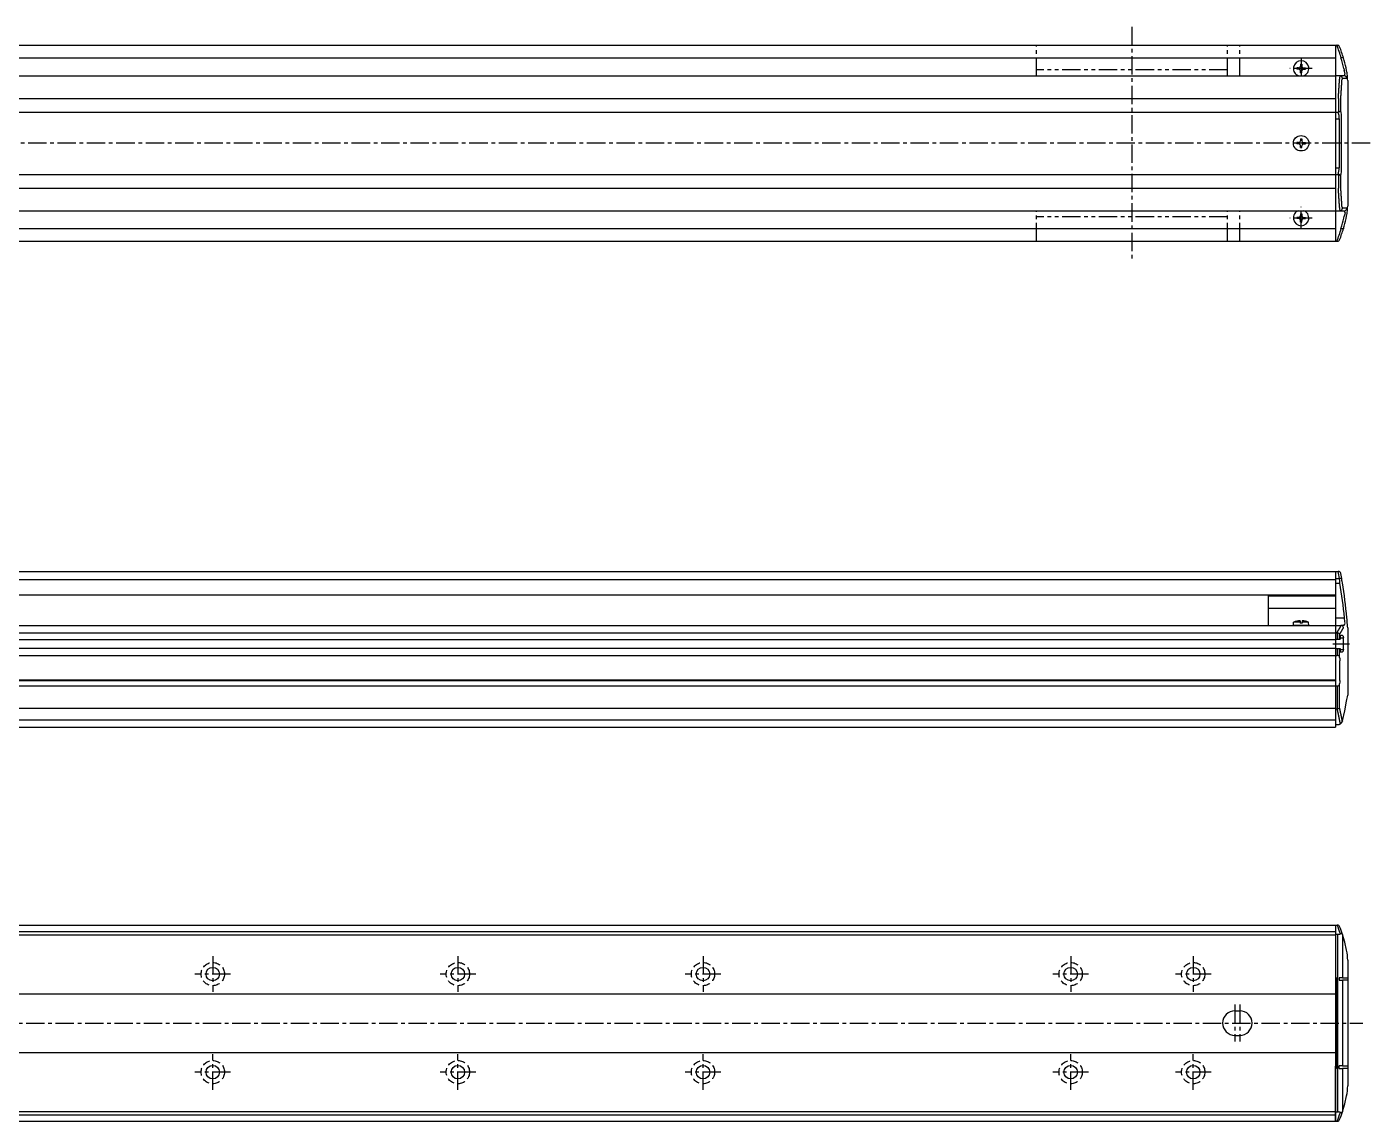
# Model space of a CAD drawing. Extents: x -463 to 633, y 41 to 537.
# Drawn here: x 85 to 633, y 90 to 537 of the extents above; entities that cross this region are included whole.
import ezdxf

# ---------------------------------------------------------------- set-up
doc = ezdxf.new("R2010")
doc.units = 0
for name, pattern in [('CENTER', [12, 7.5, -1.5, 1.5, -1.5]), ('DASHED', [4.5, 3, -1.5]), ('PHANTOM', [15, 7.5, -1.5, 1.5, -1.5, 1.5, -1.5])]:
    doc.linetypes.add(name, pattern=pattern)
doc.layers.get('0').update_dxf_attribs({"linetype": 'CONTINUOUS'})
doc.layers.add('CENTER', color=1, linetype='CENTER')

# ---------------------------------------------------------------- blocks, each defined once
blk = doc.blocks.new('DTL0004')
at = {"color": 0, "linetype": 'CONTINUOUS'}
for p, q in [((-3.15, 0), (-3.04, 1.3)), ((3.15, 0), (-3.15, 0)), ((-0.4, 1.3), (-3.04, 1.3)), ((-0.4, 1.89), (-0.4, 0.9)), ((0.4, 0.9), (-0.4, 0.9)), ((0.4, 1.89), (0.4, 0.9)), ((3.04, 1.3), (0.4, 1.3)), ((3.15, 0), (3.04, 1.3))]:
    blk.add_line(p, q, dxfattribs=at)
for start, end in [(92.8723, 112.3565), (67.6435, 87.1277)]:
    blk.add_arc((0, -6.08), 7.98, start, end, dxfattribs=at)
at = {"color": 0}
blk.add_point((0, 0), dxfattribs=at)
blk.add_point((0, 0), dxfattribs=at)

msp = doc.modelspace()

# ---------------------------------------------------------------- linework, layer by layer
at = {"color": 7, "linetype": 'CONTINUOUS'}
for p, q in [((-263.52, 529.44), (618.48, 529.44)), ((618.48, 529.44), (618.48, 449.44)), ((618.48, 529.44), (619.07, 529.44)), ((619.26, 529.44), (619.07, 529.44)), ((-25.52, 524.24), (618.48, 524.24)), ((604.23, 521.69), (604.23, 520.93)), ((604.23, 521.69), (604.73, 521.69)), ((604.73, 521.69), (604.73, 520.93)), ((620.87, 524.26), (620.73, 524.24)), ((-263.52, 516.94), (618.48, 516.94)), ((-25.52, 516.94), (618.48, 516.94)), ((602.73, 520.19), (602.73, 519.69)), ((603.48, 520.19), (602.73, 520.19)), ((603.48, 519.69), (602.73, 519.69)), ((604.23, 518.19), (604.23, 518.94)), ((604.23, 518.19), (604.73, 518.19)), ((604.73, 518.19), (604.73, 518.94)), ((605.48, 520.19), (606.23, 520.19)), ((605.48, 519.69), (606.23, 519.69)), ((606.23, 520.19), (606.23, 519.69)), ((622.15, 516.94), (618.48, 516.94)), ((621.32, 515.94), (623.15, 515.94)), ((621.87, 519.94), (622.08, 519.2)), ((623.06, 519.16), (622.85, 520.16)), ((623.39, 517.05), (623.38, 517.06)), ((623.48, 515.09), (623.48, 463.79)), ((-263.52, 507.71), (618.48, 507.71)), ((619.66, 507.69), (619.67, 507.69)), ((619.67, 507.69), (619.67, 502.19)), ((620.66, 502.78), (620.66, 507.51)), ((-263.52, 502.17), (618.48, 502.17)), ((618.48, 502.19), (619.56, 502.19)), ((618.48, 499.44), (620, 499.44)), ((619.67, 502.19), (619.56, 502.19)), ((620, 499.44), (620, 479.44)), ((620.98, 479.44), (620.98, 499.44)), ((602.73, 489.69), (602.73, 489.19)), ((603.48, 489.69), (602.73, 489.69)), ((603.48, 489.19), (602.73, 489.19)), ((604.23, 491.19), (604.23, 490.43)), ((604.23, 491.19), (604.73, 491.19)), ((604.23, 487.69), (604.23, 488.44)), ((604.73, 491.19), (604.73, 490.43)), ((604.73, 487.69), (604.73, 488.44)), ((605.48, 489.69), (606.23, 489.69)), ((605.48, 489.19), (606.23, 489.19)), ((606.23, 489.69), (606.23, 489.19)), ((604.23, 487.69), (604.73, 487.69)), ((618.48, 479.44), (620, 479.44)), ((-263.52, 476.7), (618.48, 476.7)), ((618.48, 476.69), (619.56, 476.69)), ((619.56, 476.69), (619.67, 476.68)), ((619.67, 476.68), (619.67, 471.19)), ((620.66, 471.36), (620.66, 476.1)), ((-263.52, 471.17), (618.48, 471.17)), ((619.67, 471.19), (619.66, 471.19)), ((-261.52, 461.94), (620.48, 461.94)), ((-25.52, 461.94), (618.48, 461.94)), ((604.23, 460.69), (604.23, 459.93)), ((604.23, 460.69), (604.73, 460.69)), ((604.73, 460.69), (604.73, 459.93)), ((618.48, 461.94), (622.15, 461.94)), ((623.15, 462.94), (621.32, 462.94)), ((623.38, 461.81), (623.39, 461.82)), ((602.73, 459.19), (602.73, 458.69)), ((603.48, 459.19), (602.73, 459.19)), ((603.48, 458.69), (602.73, 458.69)), ((604.23, 457.19), (604.23, 457.94)), ((604.23, 457.19), (604.73, 457.19)), ((604.73, 457.19), (604.73, 457.94)), ((605.48, 459.19), (606.23, 459.19)), ((605.48, 458.69), (606.23, 458.69)), ((606.23, 459.19), (606.23, 458.69)), ((621.87, 458.94), (622.08, 459.67)), ((622.85, 458.72), (623.06, 459.71)), ((-263.52, 449.44), (618.48, 449.44)), ((-25.52, 454.64), (618.48, 454.64)), ((618.48, 449.44), (619.07, 449.44)), ((619.07, 449.44), (619.26, 449.44)), ((620.87, 454.61), (620.73, 454.63)), ((-25.52, 314.76), (618.48, 314.76)), ((618.48, 314.76), (618.48, 252.26)), ((618.48, 314.76), (618.48, 305.26)), ((618.48, 314.76), (619.66, 314.76)), ((618.48, 314.76), (618.48, 305.26)), ((619.67, 314.76), (619.66, 314.76)), ((-25.52, 311.4), (618.48, 311.4)), ((618.48, 311.87), (620.18, 311.87)), ((618.48, 309.99), (620.33, 309.99)), ((-25.52, 305.26), (618.48, 305.26)), ((590.98, 305.26), (590.98, 292.76)), ((590.98, 304.79), (618.48, 304.79)), ((590.98, 299.8), (618.48, 299.8)), ((-263.52, 292.76), (618.48, 292.76)), ((618.48, 295.76), (622.15, 295.76)), ((618.48, 292.76), (620.73, 292.76)), ((618.48, 292.76), (618.48, 251.26)), ((621.87, 292.76), (620.73, 292.76)), ((620.73, 292.76), (620.87, 292.75)), ((622.08, 292.85), (621.87, 292.76)), ((623.38, 293.08), (623.39, 293.06)), ((623.48, 291.76), (623.48, 264.26)), ((-263.52, 289.76), (618.48, 289.76)), ((-263.52, 287.01), (618.48, 287.01)), ((618.48, 289.76), (619.07, 289.76)), ((618.48, 287.16), (620.45, 287.16)), ((619.07, 289.76), (619.26, 289.74)), ((619.26, 289.74), (619.26, 287.16)), ((620.2, 287.16), (620.2, 289.18)), ((621.4, 288.61), (620.45, 288.61)), ((620.45, 288.61), (620.45, 287.16)), ((620.45, 287.61), (621.71, 287.61)), ((621.71, 282.91), (621.71, 287.61)), ((-263.52, 283.51), (618.48, 283.51)), ((-263.52, 280.49), (618.48, 280.49)), ((618.48, 283.36), (620.45, 283.36)), ((618.48, 280.49), (619.26, 280.49)), ((619.26, 283.36), (619.26, 280.49)), ((620.2, 279.69), (620.2, 283.36)), ((620.45, 283.36), (620.45, 281.91)), ((620.45, 282.91), (621.71, 282.91)), ((620.45, 281.91), (621.4, 281.91)), ((620.34, 270.26), (620.34, 278.26)), ((-263.52, 270.56), (618.48, 270.56)), ((-263.52, 270.26), (618.48, 270.26)), ((620.2, 259.03), (620.2, 268.83)), ((-263.52, 268.02), (618.48, 268.02)), ((618.48, 268.02), (619.26, 268.02)), ((619.26, 268.02), (619.26, 258.76)), ((-263.52, 259.03), (618.48, 259.03)), ((618.48, 258.76), (619.21, 258.76)), ((619.26, 258.76), (619.21, 258.76)), ((-263.52, 254.26), (618.48, 254.26)), ((618.48, 252.26), (619.43, 252.26)), ((621.37, 253.79), (621.33, 253.65)), ((-263.52, 251.26), (618.48, 251.26)), ((-263.52, 170.47), (618.48, 170.47)), ((618.48, 170.47), (618.48, 90.47)), ((618.48, 170.47), (618.48, 148.02)), ((618.48, 170.47), (619.21, 170.47)), ((619.21, 170.47), (619.26, 170.47)), ((-263.52, 167.87), (618.48, 167.87)), ((-263.52, 166.47), (618.48, 166.47)), ((618.48, 166.72), (619.43, 166.72)), ((619.43, 94.23), (619.43, 166.72)), ((621.33, 166.68), (621.37, 166.56)), ((621.37, 166.56), (621.37, 148.97)), ((623.48, 156.12), (623.48, 104.82)), ((618.93, 148.97), (618.48, 148.97)), ((618.48, 148.02), (618.93, 148.02)), ((618.93, 148.97), (618.93, 111.97)), ((621.37, 148.97), (619.98, 148.97)), ((619.98, 148.97), (619.98, 147.97)), ((619.98, 147.97), (621.37, 147.97)), ((621.37, 148.97), (623.31, 148.97)), ((621.37, 147.97), (621.37, 112.97)), ((623.31, 147.97), (621.37, 147.97)), ((623.31, 148.97), (623.48, 148.92)), ((623.48, 147.91), (623.31, 147.97)), ((-263.52, 142.47), (618.48, 142.47)), ((577.48, 135.47), (579.48, 135.47)), ((577.48, 125.47), (579.48, 125.47)), ((-263.52, 118.47), (618.48, 118.47)), ((618.93, 112.93), (618.48, 112.92)), ((618.48, 90.47), (618.48, 112.92)), ((618.93, 111.97), (618.48, 111.97)), ((621.37, 112.97), (619.98, 112.97)), ((619.98, 111.97), (619.98, 112.97)), ((619.98, 111.97), (621.37, 111.97)), ((621.37, 112.97), (623.31, 112.97)), ((621.37, 111.97), (621.37, 94.39)), ((623.31, 111.97), (621.37, 111.97)), ((623.31, 112.97), (623.48, 113.04)), ((623.48, 112.03), (623.31, 111.97)), ((-263.52, 94.47), (618.48, 94.47)), ((618.48, 94.23), (619.43, 94.23)), ((621.37, 94.39), (621.33, 94.27)), ((-263.52, 93.07), (618.48, 93.07)), ((-263.52, 90.47), (618.48, 90.47)), ((618.48, 90.47), (619.21, 90.47)), ((619.26, 90.47), (619.21, 90.47))]:
    msp.add_line(p, q, dxfattribs=at)
at = {"color": 3, "linetype": 'PHANTOM'}
for p, q in [((496.48, 516.94), (496.48, 529.44)), ((574.48, 516.94), (574.48, 529.44)), ((579.48, 516.94), (579.48, 529.44)), ((574.48, 519.44), (496.48, 519.44)), ((496.48, 449.44), (496.48, 461.94)), ((574.48, 449.44), (574.48, 461.94)), ((579.48, 449.44), (579.48, 461.94)), ((574.48, 459.44), (496.48, 459.44))]:
    msp.add_line(p, q, dxfattribs=at)
at = {"color": 7, "linetype": 'CONTINUOUS'}
for points in [[(621.77, 524.26), (621.77, 524.26), (621.75, 524.28), (621.65, 524.34), (621.45, 524.35), (621.18, 524.32), (620.87, 524.26)], [(622.39, 517.74), (622.29, 518.3), (622.08, 519.2)], [(622.39, 461.13), (622.29, 460.57), (622.08, 459.67)], [(621.77, 454.61), (621.77, 454.61), (621.75, 454.59), (621.65, 454.53), (621.45, 454.52), (621.18, 454.55), (620.87, 454.61)], [(620.33, 309.99), (620.3, 310.42), (620.25, 311.04), (620.2, 311.54), (620.18, 311.87)], [(622.08, 292.85), (622.29, 293.25), (622.39, 293.71)], [(621.4, 288.61), (621.41, 288.61), (621.51, 288.54), (621.6, 288.37), (621.67, 288.13), (621.71, 287.83), (621.71, 287.61)], [(620.2, 279.69), (620.28, 279.2), (620.34, 278.26)], [(621.71, 282.91), (621.71, 282.81), (621.68, 282.49), (621.62, 282.2), (621.53, 282), (621.42, 281.91), (621.4, 281.91)], [(620.34, 270.26), (620.32, 269.71), (620.2, 268.83)], [(621.37, 253.79), (622.29, 257.88), (623.06, 261.84)], [(621.33, 166.68), (621.28, 166.78), (621.14, 166.91), (620.88, 166.97), (620.49, 166.9)], [(623.06, 160.2), (622.29, 163.47), (621.37, 166.56)], [(621.37, 94.39), (622.29, 97.48), (623.06, 100.75)], [(620.49, 94.05), (620.7, 93.99), (621, 93.99), (621.23, 94.1), (621.33, 94.27)]]:
    msp.add_lwpolyline(points, dxfattribs=at)
for points in [[(619.66, 507.68, 0), (619.67, 507.75, 0), (619.67, 507.81, 0), (619.68, 507.87, 0), (619.68, 507.93, 0), (619.68, 507.99, 0), (619.69, 508.06, 0), (619.69, 508.12, 0), (619.7, 508.18, 0), (619.7, 508.24, 0), (619.7, 508.3, 0), (619.71, 508.37, 0), (619.71, 508.43, 0), (619.72, 508.49, 0), (619.72, 508.55, 0), (619.73, 508.61, 0), (619.73, 508.68, 0), (619.73, 508.74, 0), (619.74, 508.8, 0), (619.74, 508.86, 0), (619.75, 508.92, 0), (619.75, 508.99, 0), (619.75, 509.05, 0), (619.76, 509.11, 0), (619.76, 509.17, 0), (619.77, 509.23, 0), (619.77, 509.29, 0), (619.77, 509.36, 0), (619.78, 509.42, 0), (619.78, 509.48, 0), (619.79, 509.54, 0), (619.79, 509.6, 0), (619.8, 509.67, 0), (619.8, 509.73, 0), (619.8, 509.79, 0), (619.81, 509.85, 0), (619.81, 509.91, 0), (619.82, 509.98, 0), (619.82, 510.04, 0), (619.82, 510.1, 0), (619.83, 510.16, 0), (619.83, 510.22, 0), (619.84, 510.29, 0), (619.84, 510.35, 0), (619.84, 510.41, 0), (619.85, 510.47, 0), (619.85, 510.53, 0), (619.86, 510.6, 0), (619.86, 510.66, 0), (619.86, 510.72, 0), (619.87, 510.78, 0), (619.87, 510.84, 0), (619.88, 510.91, 0), (619.88, 510.97, 0), (619.88, 511.03, 0), (619.89, 511.09, 0), (619.89, 511.15, 0), (619.9, 511.22, 0), (619.9, 511.28, 0), (619.9, 511.34, 0), (619.91, 511.4, 0), (619.91, 511.46, 0), (619.92, 511.53, 0), (619.92, 511.59, 0), (619.92, 511.65, 0), (619.93, 511.71, 0), (619.93, 511.77, 0), (619.94, 511.84, 0), (619.94, 511.9, 0), (619.94, 511.96, 0), (619.95, 512.02, 0), (619.95, 512.08, 0), (619.96, 512.15, 0), (619.96, 512.21, 0), (619.96, 512.27, 0), (619.97, 512.33, 0), (619.97, 512.39, 0), (619.98, 512.46, 0), (619.98, 512.52, 0), (619.98, 512.58, 0), (619.99, 512.64, 0), (619.99, 512.7, 0), (620, 512.77, 0), (620, 512.83, 0), (620, 512.89, 0), (620.01, 512.95, 0), (620.01, 513.01, 0), (620.02, 513.08, 0), (620.02, 513.14, 0), (620.02, 513.2, 0), (620.03, 513.26, 0), (620.03, 513.32, 0), (620.04, 513.39, 0), (620.04, 513.45, 0), (620.04, 513.51, 0), (620.05, 513.57, 0), (620.05, 513.63, 0), (620.06, 513.7, 0), (620.06, 513.76, 0), (620.06, 513.82, 0), (620.07, 513.88, 0), (620.07, 513.94, 0), (620.07, 514.01, 0), (620.08, 514.07, 0), (620.08, 514.13, 0), (620.09, 514.19, 0), (620.09, 514.25, 0), (620.09, 514.32, 0), (620.1, 514.38, 0), (620.1, 514.44, 0), (620.11, 514.5, 0), (620.11, 514.56, 0), (620.11, 514.63, 0), (620.12, 514.69, 0), (620.12, 514.75, 0), (620.13, 514.81, 0), (620.13, 514.87, 0), (620.13, 514.94, 0), (620.14, 515, 0), (620.14, 515.06, 0), (620.14, 515.12, 0), (620.15, 515.18, 0), (620.15, 515.25, 0), (620.16, 515.31, 0), (620.16, 515.37, 0), (620.16, 515.43, 0), (620.17, 515.49, 0), (620.17, 515.56, 0), (620.18, 515.62, 0)], [(620.66, 507.51, 0), (620.66, 507.57, 0), (620.67, 507.63, 0), (620.67, 507.69, 0), (620.67, 507.75, 0), (620.68, 507.81, 0), (620.68, 507.87, 0), (620.69, 507.93, 0), (620.69, 507.99, 0), (620.69, 508.05, 0), (620.7, 508.11, 0), (620.7, 508.18, 0), (620.71, 508.24, 0), (620.71, 508.3, 0), (620.72, 508.36, 0), (620.72, 508.42, 0), (620.72, 508.48, 0), (620.73, 508.54, 0), (620.73, 508.6, 0), (620.74, 508.66, 0), (620.74, 508.72, 0), (620.74, 508.78, 0), (620.75, 508.84, 0), (620.75, 508.9, 0), (620.76, 508.96, 0), (620.76, 509.02, 0), (620.76, 509.08, 0), (620.77, 509.15, 0), (620.77, 509.21, 0), (620.78, 509.27, 0), (620.78, 509.33, 0), (620.78, 509.39, 0), (620.79, 509.45, 0), (620.79, 509.51, 0), (620.8, 509.57, 0), (620.8, 509.63, 0), (620.8, 509.69, 0), (620.81, 509.75, 0), (620.81, 509.81, 0), (620.82, 509.87, 0), (620.82, 509.93, 0), (620.82, 509.99, 0), (620.83, 510.06, 0), (620.83, 510.12, 0), (620.84, 510.18, 0), (620.84, 510.24, 0), (620.84, 510.3, 0), (620.85, 510.36, 0), (620.85, 510.42, 0), (620.86, 510.48, 0), (620.86, 510.54, 0), (620.86, 510.6, 0), (620.87, 510.66, 0), (620.87, 510.72, 0), (620.88, 510.78, 0), (620.88, 510.84, 0), (620.88, 510.9, 0), (620.89, 510.97, 0), (620.89, 511.03, 0), (620.9, 511.09, 0), (620.9, 511.15, 0), (620.9, 511.21, 0), (620.91, 511.27, 0), (620.91, 511.33, 0), (620.91, 511.39, 0), (620.92, 511.45, 0), (620.92, 511.51, 0), (620.93, 511.57, 0), (620.93, 511.63, 0), (620.93, 511.69, 0), (620.94, 511.75, 0), (620.94, 511.82, 0), (620.95, 511.88, 0), (620.95, 511.94, 0), (620.95, 512, 0), (620.96, 512.06, 0), (620.96, 512.12, 0), (620.97, 512.18, 0), (620.97, 512.24, 0), (620.97, 512.3, 0), (620.98, 512.36, 0), (620.98, 512.42, 0), (620.99, 512.48, 0), (620.99, 512.54, 0), (620.99, 512.6, 0), (621, 512.67, 0), (621, 512.73, 0), (621, 512.79, 0), (621.01, 512.85, 0), (621.01, 512.91, 0), (621.02, 512.97, 0), (621.02, 513.03, 0), (621.02, 513.09, 0), (621.03, 513.15, 0), (621.03, 513.21, 0), (621.04, 513.27, 0), (621.04, 513.33, 0), (621.04, 513.39, 0), (621.05, 513.45, 0), (621.05, 513.52, 0), (621.05, 513.58, 0), (621.06, 513.64, 0), (621.06, 513.7, 0), (621.07, 513.76, 0), (621.07, 513.82, 0), (621.07, 513.88, 0), (621.08, 513.94, 0), (621.08, 514, 0), (621.09, 514.06, 0), (621.09, 514.12, 0), (621.09, 514.18, 0), (621.1, 514.24, 0), (621.1, 514.3, 0), (621.1, 514.37, 0), (621.11, 514.43, 0), (621.11, 514.49, 0), (621.12, 514.55, 0), (621.12, 514.61, 0), (621.12, 514.67, 0), (621.13, 514.73, 0), (621.13, 514.79, 0), (621.13, 514.85, 0), (621.14, 514.91, 0), (621.14, 514.97, 0), (621.15, 515.03, 0), (621.15, 515.09, 0), (621.15, 515.16, 0), (621.16, 515.22, 0), (621.16, 515.28, 0)], [(621.16, 463.59, 0), (621.16, 463.65, 0), (621.15, 463.71, 0), (621.15, 463.78, 0), (621.15, 463.84, 0), (621.14, 463.9, 0), (621.14, 463.96, 0), (621.13, 464.02, 0), (621.13, 464.08, 0), (621.13, 464.14, 0), (621.12, 464.2, 0), (621.12, 464.26, 0), (621.12, 464.32, 0), (621.11, 464.38, 0), (621.11, 464.44, 0), (621.1, 464.5, 0), (621.1, 464.57, 0), (621.1, 464.63, 0), (621.09, 464.69, 0), (621.09, 464.75, 0), (621.09, 464.81, 0), (621.08, 464.87, 0), (621.08, 464.93, 0), (621.07, 464.99, 0), (621.07, 465.05, 0), (621.07, 465.11, 0), (621.06, 465.17, 0), (621.06, 465.23, 0), (621.05, 465.29, 0), (621.05, 465.35, 0), (621.05, 465.42, 0), (621.04, 465.48, 0), (621.04, 465.54, 0), (621.04, 465.6, 0), (621.03, 465.66, 0), (621.03, 465.72, 0), (621.02, 465.78, 0), (621.02, 465.84, 0), (621.02, 465.9, 0), (621.01, 465.96, 0), (621.01, 466.02, 0), (621, 466.08, 0), (621, 466.14, 0), (621, 466.2, 0), (620.99, 466.27, 0), (620.99, 466.33, 0), (620.99, 466.39, 0), (620.98, 466.45, 0), (620.98, 466.51, 0), (620.97, 466.57, 0), (620.97, 466.63, 0), (620.97, 466.69, 0), (620.96, 466.75, 0), (620.96, 466.81, 0), (620.95, 466.87, 0), (620.95, 466.93, 0), (620.95, 466.99, 0), (620.94, 467.05, 0), (620.94, 467.12, 0), (620.93, 467.18, 0), (620.93, 467.24, 0), (620.93, 467.3, 0), (620.92, 467.36, 0), (620.92, 467.42, 0), (620.91, 467.48, 0), (620.91, 467.54, 0), (620.91, 467.6, 0), (620.9, 467.66, 0), (620.9, 467.72, 0), (620.9, 467.78, 0), (620.89, 467.84, 0), (620.89, 467.9, 0), (620.88, 467.97, 0), (620.88, 468.03, 0), (620.88, 468.09, 0), (620.87, 468.15, 0), (620.87, 468.21, 0), (620.86, 468.27, 0), (620.86, 468.33, 0), (620.86, 468.39, 0), (620.85, 468.45, 0), (620.85, 468.51, 0), (620.84, 468.57, 0), (620.84, 468.63, 0), (620.84, 468.69, 0), (620.83, 468.75, 0), (620.83, 468.81, 0), (620.82, 468.88, 0), (620.82, 468.94, 0), (620.82, 469, 0), (620.81, 469.06, 0), (620.81, 469.12, 0), (620.8, 469.18, 0), (620.8, 469.24, 0), (620.8, 469.3, 0), (620.79, 469.36, 0), (620.79, 469.42, 0), (620.78, 469.48, 0), (620.78, 469.54, 0), (620.78, 469.6, 0), (620.77, 469.66, 0), (620.77, 469.72, 0), (620.76, 469.78, 0), (620.76, 469.85, 0), (620.76, 469.91, 0), (620.75, 469.97, 0), (620.75, 470.03, 0), (620.74, 470.09, 0), (620.74, 470.15, 0), (620.74, 470.21, 0), (620.73, 470.27, 0), (620.73, 470.33, 0), (620.72, 470.39, 0), (620.72, 470.45, 0), (620.72, 470.51, 0), (620.71, 470.57, 0), (620.71, 470.63, 0), (620.7, 470.69, 0), (620.7, 470.76, 0), (620.69, 470.82, 0), (620.69, 470.88, 0), (620.69, 470.94, 0), (620.68, 471, 0), (620.68, 471.06, 0), (620.67, 471.12, 0), (620.67, 471.18, 0), (620.67, 471.24, 0), (620.66, 471.3, 0), (620.66, 471.36, 0)], [(620.18, 463.25, 0), (620.17, 463.31, 0), (620.17, 463.38, 0), (620.16, 463.44, 0), (620.16, 463.5, 0), (620.16, 463.56, 0), (620.15, 463.62, 0), (620.15, 463.69, 0), (620.14, 463.75, 0), (620.14, 463.81, 0), (620.14, 463.87, 0), (620.13, 463.93, 0), (620.13, 464, 0), (620.13, 464.06, 0), (620.12, 464.12, 0), (620.12, 464.18, 0), (620.11, 464.24, 0), (620.11, 464.31, 0), (620.11, 464.37, 0), (620.1, 464.43, 0), (620.1, 464.49, 0), (620.09, 464.55, 0), (620.09, 464.62, 0), (620.09, 464.68, 0), (620.08, 464.74, 0), (620.08, 464.8, 0), (620.07, 464.86, 0), (620.07, 464.93, 0), (620.07, 464.99, 0), (620.06, 465.05, 0), (620.06, 465.11, 0), (620.06, 465.17, 0), (620.05, 465.24, 0), (620.05, 465.3, 0), (620.04, 465.36, 0), (620.04, 465.42, 0), (620.04, 465.48, 0), (620.03, 465.55, 0), (620.03, 465.61, 0), (620.02, 465.67, 0), (620.02, 465.73, 0), (620.02, 465.79, 0), (620.01, 465.86, 0), (620.01, 465.92, 0), (620, 465.98, 0), (620, 466.04, 0), (620, 466.1, 0), (619.99, 466.17, 0), (619.99, 466.23, 0), (619.98, 466.29, 0), (619.98, 466.35, 0), (619.98, 466.41, 0), (619.97, 466.48, 0), (619.97, 466.54, 0), (619.96, 466.6, 0), (619.96, 466.66, 0), (619.96, 466.72, 0), (619.95, 466.79, 0), (619.95, 466.85, 0), (619.94, 466.91, 0), (619.94, 466.97, 0), (619.94, 467.03, 0), (619.93, 467.1, 0), (619.93, 467.16, 0), (619.92, 467.22, 0), (619.92, 467.28, 0), (619.92, 467.34, 0), (619.91, 467.41, 0), (619.91, 467.47, 0), (619.9, 467.53, 0), (619.9, 467.59, 0), (619.9, 467.65, 0), (619.89, 467.72, 0), (619.89, 467.78, 0), (619.88, 467.84, 0), (619.88, 467.9, 0), (619.88, 467.96, 0), (619.87, 468.03, 0), (619.87, 468.09, 0), (619.86, 468.15, 0), (619.86, 468.21, 0), (619.86, 468.27, 0), (619.85, 468.34, 0), (619.85, 468.4, 0), (619.84, 468.46, 0), (619.84, 468.52, 0), (619.84, 468.58, 0), (619.83, 468.65, 0), (619.83, 468.71, 0), (619.82, 468.77, 0), (619.82, 468.83, 0), (619.82, 468.89, 0), (619.81, 468.96, 0), (619.81, 469.02, 0), (619.8, 469.08, 0), (619.8, 469.14, 0), (619.8, 469.2, 0), (619.79, 469.27, 0), (619.79, 469.33, 0), (619.78, 469.39, 0), (619.78, 469.45, 0), (619.77, 469.51, 0), (619.77, 469.58, 0), (619.77, 469.64, 0), (619.76, 469.7, 0), (619.76, 469.76, 0), (619.75, 469.82, 0), (619.75, 469.88, 0), (619.75, 469.95, 0), (619.74, 470.01, 0), (619.74, 470.07, 0), (619.73, 470.13, 0), (619.73, 470.19, 0), (619.73, 470.26, 0), (619.72, 470.32, 0), (619.72, 470.38, 0), (619.71, 470.44, 0), (619.71, 470.5, 0), (619.7, 470.57, 0), (619.7, 470.63, 0), (619.7, 470.69, 0), (619.69, 470.75, 0), (619.69, 470.81, 0), (619.68, 470.88, 0), (619.68, 470.94, 0), (619.68, 471, 0), (619.67, 471.06, 0), (619.67, 471.12, 0), (619.66, 471.18, 0)], [(619.07, 289.76, 0), (619.08, 289.78, 0), (619.1, 289.8, 0), (619.11, 289.83, 0), (619.13, 289.85, 0), (619.15, 289.87, 0), (619.16, 289.9, 0), (619.18, 289.92, 0), (619.19, 289.94, 0), (619.21, 289.96, 0), (619.22, 289.99, 0), (619.24, 290.01, 0), (619.26, 290.03, 0), (619.27, 290.06, 0), (619.29, 290.08, 0), (619.3, 290.1, 0), (619.32, 290.13, 0), (619.33, 290.15, 0), (619.35, 290.17, 0), (619.36, 290.19, 0), (619.38, 290.22, 0), (619.4, 290.24, 0), (619.41, 290.26, 0), (619.43, 290.29, 0), (619.44, 290.31, 0), (619.46, 290.33, 0), (619.47, 290.36, 0), (619.49, 290.38, 0), (619.5, 290.4, 0), (619.52, 290.43, 0), (619.53, 290.45, 0), (619.55, 290.47, 0), (619.56, 290.5, 0), (619.58, 290.52, 0), (619.59, 290.54, 0), (619.61, 290.57, 0), (619.62, 290.59, 0), (619.64, 290.61, 0), (619.65, 290.63, 0), (619.67, 290.66, 0), (619.68, 290.68, 0), (619.7, 290.7, 0), (619.71, 290.73, 0), (619.73, 290.75, 0), (619.74, 290.77, 0), (619.76, 290.8, 0), (619.77, 290.82, 0), (619.79, 290.84, 0), (619.8, 290.87, 0), (619.81, 290.89, 0), (619.83, 290.91, 0), (619.84, 290.94, 0), (619.86, 290.96, 0), (619.87, 290.98, 0), (619.89, 291.01, 0), (619.9, 291.03, 0), (619.92, 291.05, 0), (619.93, 291.08, 0), (619.94, 291.1, 0), (619.96, 291.12, 0), (619.97, 291.15, 0), (619.99, 291.17, 0), (620, 291.19, 0), (620.02, 291.22, 0), (620.03, 291.24, 0), (620.04, 291.26, 0), (620.06, 291.29, 0), (620.07, 291.31, 0), (620.09, 291.33, 0), (620.1, 291.36, 0), (620.11, 291.38, 0), (620.13, 291.4, 0), (620.14, 291.43, 0), (620.16, 291.45, 0), (620.17, 291.47, 0), (620.18, 291.5, 0), (620.2, 291.52, 0), (620.21, 291.54, 0), (620.22, 291.57, 0), (620.24, 291.59, 0), (620.25, 291.61, 0), (620.27, 291.64, 0), (620.28, 291.66, 0), (620.29, 291.69, 0), (620.31, 291.71, 0), (620.32, 291.73, 0), (620.33, 291.76, 0), (620.35, 291.78, 0), (620.36, 291.8, 0), (620.37, 291.83, 0), (620.39, 291.85, 0), (620.4, 291.87, 0), (620.41, 291.9, 0), (620.43, 291.92, 0), (620.44, 291.94, 0), (620.45, 291.97, 0), (620.47, 291.99, 0), (620.48, 292.01, 0), (620.49, 292.04, 0), (620.51, 292.06, 0), (620.52, 292.08, 0), (620.53, 292.11, 0), (620.54, 292.13, 0), (620.56, 292.16, 0), (620.57, 292.18, 0), (620.58, 292.2, 0), (620.6, 292.23, 0), (620.61, 292.25, 0), (620.62, 292.27, 0), (620.64, 292.3, 0), (620.65, 292.32, 0), (620.66, 292.34, 0), (620.67, 292.37, 0), (620.69, 292.39, 0), (620.7, 292.42, 0), (620.71, 292.44, 0), (620.72, 292.46, 0), (620.74, 292.49, 0), (620.75, 292.51, 0), (620.76, 292.53, 0), (620.77, 292.56, 0), (620.79, 292.58, 0), (620.8, 292.6, 0), (620.81, 292.63, 0), (620.82, 292.65, 0), (620.84, 292.68, 0), (620.85, 292.7, 0), (620.86, 292.72, 0), (620.87, 292.75, 0)], [(620.2, 289.18, 0), (620.21, 289.2, 0), (620.22, 289.22, 0), (620.24, 289.24, 0), (620.25, 289.26, 0), (620.26, 289.28, 0), (620.28, 289.3, 0), (620.29, 289.32, 0), (620.3, 289.34, 0), (620.32, 289.36, 0), (620.33, 289.38, 0), (620.35, 289.4, 0), (620.36, 289.42, 0), (620.37, 289.44, 0), (620.39, 289.46, 0), (620.4, 289.48, 0), (620.41, 289.5, 0), (620.43, 289.52, 0), (620.44, 289.54, 0), (620.45, 289.56, 0), (620.47, 289.58, 0), (620.48, 289.6, 0), (620.49, 289.62, 0), (620.5, 289.64, 0), (620.52, 289.66, 0), (620.53, 289.68, 0), (620.54, 289.7, 0), (620.56, 289.72, 0), (620.57, 289.74, 0), (620.58, 289.76, 0), (620.6, 289.78, 0), (620.61, 289.8, 0), (620.62, 289.82, 0), (620.64, 289.84, 0), (620.65, 289.86, 0), (620.66, 289.88, 0), (620.67, 289.9, 0), (620.69, 289.92, 0), (620.7, 289.94, 0), (620.71, 289.96, 0), (620.73, 289.98, 0), (620.74, 290, 0), (620.75, 290.02, 0), (620.76, 290.04, 0), (620.78, 290.06, 0), (620.79, 290.08, 0), (620.8, 290.1, 0), (620.81, 290.12, 0), (620.83, 290.14, 0), (620.84, 290.16, 0), (620.85, 290.18, 0), (620.87, 290.2, 0), (620.88, 290.22, 0), (620.89, 290.24, 0), (620.9, 290.26, 0), (620.92, 290.28, 0), (620.93, 290.3, 0), (620.94, 290.32, 0), (620.95, 290.34, 0), (620.96, 290.36, 0), (620.98, 290.38, 0), (620.99, 290.4, 0), (621, 290.42, 0), (621.01, 290.44, 0), (621.03, 290.46, 0), (621.04, 290.48, 0), (621.05, 290.5, 0), (621.06, 290.52, 0), (621.08, 290.54, 0), (621.09, 290.56, 0), (621.1, 290.58, 0), (621.11, 290.6, 0), (621.12, 290.62, 0), (621.14, 290.64, 0), (621.15, 290.66, 0), (621.16, 290.68, 0), (621.17, 290.7, 0), (621.18, 290.72, 0), (621.2, 290.74, 0), (621.21, 290.76, 0), (621.22, 290.78, 0), (621.23, 290.8, 0), (621.24, 290.82, 0), (621.26, 290.84, 0), (621.27, 290.86, 0), (621.28, 290.88, 0), (621.29, 290.9, 0), (621.3, 290.92, 0), (621.31, 290.94, 0), (621.33, 290.96, 0), (621.34, 290.99, 0), (621.35, 291.01, 0), (621.36, 291.03, 0), (621.37, 291.05, 0), (621.38, 291.07, 0), (621.4, 291.09, 0), (621.41, 291.11, 0), (621.42, 291.13, 0), (621.43, 291.15, 0), (621.44, 291.17, 0), (621.45, 291.19, 0), (621.47, 291.21, 0), (621.48, 291.23, 0), (621.49, 291.25, 0), (621.5, 291.27, 0), (621.51, 291.29, 0), (621.52, 291.31, 0), (621.53, 291.33, 0), (621.54, 291.35, 0), (621.56, 291.37, 0), (621.57, 291.39, 0), (621.58, 291.41, 0), (621.59, 291.43, 0), (621.6, 291.45, 0), (621.61, 291.47, 0), (621.62, 291.49, 0), (621.63, 291.51, 0), (621.65, 291.53, 0), (621.66, 291.55, 0), (621.67, 291.57, 0), (621.68, 291.59, 0), (621.69, 291.61, 0), (621.7, 291.64, 0), (621.71, 291.66, 0), (621.72, 291.68, 0), (621.73, 291.7, 0), (621.74, 291.72, 0), (621.76, 291.74, 0), (621.77, 291.76, 0)], [(620.49, 252.56, 0), (620.48, 252.61, 0), (620.47, 252.66, 0), (620.46, 252.71, 0), (620.45, 252.76, 0), (620.44, 252.81, 0), (620.44, 252.86, 0), (620.43, 252.91, 0), (620.42, 252.96, 0), (620.41, 253, 0), (620.4, 253.05, 0), (620.39, 253.1, 0), (620.38, 253.15, 0), (620.37, 253.2, 0), (620.36, 253.25, 0), (620.35, 253.3, 0), (620.34, 253.35, 0), (620.33, 253.39, 0), (620.32, 253.44, 0), (620.32, 253.49, 0), (620.31, 253.54, 0), (620.3, 253.59, 0), (620.29, 253.64, 0), (620.28, 253.69, 0), (620.27, 253.74, 0), (620.26, 253.78, 0), (620.25, 253.83, 0), (620.24, 253.88, 0), (620.23, 253.93, 0), (620.22, 253.98, 0), (620.21, 254.03, 0), (620.2, 254.08, 0), (620.19, 254.13, 0), (620.18, 254.17, 0), (620.17, 254.22, 0), (620.16, 254.27, 0), (620.15, 254.32, 0), (620.14, 254.37, 0), (620.13, 254.42, 0), (620.13, 254.47, 0), (620.12, 254.51, 0), (620.11, 254.56, 0), (620.1, 254.61, 0), (620.09, 254.66, 0), (620.08, 254.71, 0), (620.07, 254.76, 0), (620.06, 254.81, 0), (620.05, 254.85, 0), (620.04, 254.9, 0), (620.03, 254.95, 0), (620.02, 255, 0), (620.01, 255.05, 0), (620, 255.1, 0), (619.99, 255.15, 0), (619.98, 255.19, 0), (619.97, 255.24, 0), (619.96, 255.29, 0), (619.95, 255.34, 0), (619.94, 255.39, 0), (619.93, 255.44, 0), (619.92, 255.48, 0), (619.91, 255.53, 0), (619.9, 255.58, 0), (619.89, 255.63, 0), (619.88, 255.68, 0), (619.87, 255.73, 0), (619.86, 255.78, 0), (619.85, 255.82, 0), (619.84, 255.87, 0), (619.83, 255.92, 0), (619.82, 255.97, 0), (619.81, 256.02, 0), (619.8, 256.07, 0), (619.79, 256.11, 0), (619.78, 256.16, 0), (619.77, 256.21, 0), (619.76, 256.26, 0), (619.75, 256.31, 0), (619.74, 256.36, 0), (619.73, 256.4, 0), (619.72, 256.45, 0), (619.71, 256.5, 0), (619.7, 256.55, 0), (619.69, 256.6, 0), (619.68, 256.64, 0), (619.67, 256.69, 0), (619.66, 256.74, 0), (619.65, 256.79, 0), (619.64, 256.84, 0), (619.63, 256.89, 0), (619.62, 256.93, 0), (619.61, 256.98, 0), (619.59, 257.03, 0), (619.58, 257.08, 0), (619.57, 257.13, 0), (619.56, 257.17, 0), (619.55, 257.22, 0), (619.54, 257.27, 0), (619.53, 257.32, 0), (619.52, 257.37, 0), (619.51, 257.42, 0), (619.5, 257.46, 0), (619.49, 257.51, 0), (619.48, 257.56, 0), (619.47, 257.61, 0), (619.46, 257.66, 0), (619.45, 257.7, 0), (619.44, 257.75, 0), (619.43, 257.8, 0), (619.42, 257.85, 0), (619.41, 257.9, 0), (619.4, 257.94, 0), (619.38, 257.99, 0), (619.37, 258.04, 0), (619.36, 258.09, 0), (619.35, 258.14, 0), (619.34, 258.18, 0), (619.33, 258.23, 0), (619.32, 258.28, 0), (619.31, 258.33, 0), (619.3, 258.37, 0), (619.29, 258.42, 0), (619.28, 258.47, 0), (619.27, 258.52, 0), (619.26, 258.57, 0), (619.24, 258.61, 0), (619.23, 258.66, 0), (619.22, 258.71, 0), (619.21, 258.76, 0)], [(621.33, 253.65, 0), (621.32, 253.69, 0), (621.31, 253.73, 0), (621.31, 253.78, 0), (621.3, 253.82, 0), (621.29, 253.86, 0), (621.28, 253.9, 0), (621.27, 253.94, 0), (621.27, 253.99, 0), (621.26, 254.03, 0), (621.25, 254.07, 0), (621.24, 254.11, 0), (621.23, 254.16, 0), (621.22, 254.2, 0), (621.22, 254.24, 0), (621.21, 254.28, 0), (621.2, 254.33, 0), (621.19, 254.37, 0), (621.18, 254.41, 0), (621.17, 254.45, 0), (621.17, 254.5, 0), (621.16, 254.54, 0), (621.15, 254.58, 0), (621.14, 254.62, 0), (621.13, 254.66, 0), (621.12, 254.71, 0), (621.11, 254.75, 0), (621.11, 254.79, 0), (621.1, 254.83, 0), (621.09, 254.88, 0), (621.08, 254.92, 0), (621.07, 254.96, 0), (621.06, 255, 0), (621.06, 255.04, 0), (621.05, 255.09, 0), (621.04, 255.13, 0), (621.03, 255.17, 0), (621.02, 255.21, 0), (621.01, 255.26, 0), (621, 255.3, 0), (621, 255.34, 0), (620.99, 255.38, 0), (620.98, 255.42, 0), (620.97, 255.47, 0), (620.96, 255.51, 0), (620.95, 255.55, 0), (620.94, 255.59, 0), (620.93, 255.63, 0), (620.93, 255.68, 0), (620.92, 255.72, 0), (620.91, 255.76, 0), (620.9, 255.8, 0), (620.89, 255.85, 0), (620.88, 255.89, 0), (620.87, 255.93, 0), (620.86, 255.97, 0), (620.86, 256.01, 0), (620.85, 256.06, 0), (620.84, 256.1, 0), (620.83, 256.14, 0), (620.82, 256.18, 0), (620.81, 256.22, 0), (620.8, 256.27, 0), (620.79, 256.31, 0), (620.79, 256.35, 0), (620.78, 256.39, 0), (620.77, 256.43, 0), (620.76, 256.48, 0), (620.75, 256.52, 0), (620.74, 256.56, 0), (620.73, 256.6, 0), (620.72, 256.64, 0), (620.71, 256.69, 0), (620.71, 256.73, 0), (620.7, 256.77, 0), (620.69, 256.81, 0), (620.68, 256.85, 0), (620.67, 256.9, 0), (620.66, 256.94, 0), (620.65, 256.98, 0), (620.64, 257.02, 0), (620.63, 257.06, 0), (620.62, 257.11, 0), (620.62, 257.15, 0), (620.61, 257.19, 0), (620.6, 257.23, 0), (620.59, 257.27, 0), (620.58, 257.31, 0), (620.57, 257.36, 0), (620.56, 257.4, 0), (620.55, 257.44, 0), (620.54, 257.48, 0), (620.53, 257.52, 0), (620.52, 257.57, 0), (620.51, 257.61, 0), (620.51, 257.65, 0), (620.5, 257.69, 0), (620.49, 257.73, 0), (620.48, 257.77, 0), (620.47, 257.82, 0), (620.46, 257.86, 0), (620.45, 257.9, 0), (620.44, 257.94, 0), (620.43, 257.98, 0), (620.42, 258.03, 0), (620.41, 258.07, 0), (620.4, 258.11, 0), (620.39, 258.15, 0), (620.39, 258.19, 0), (620.38, 258.23, 0), (620.37, 258.28, 0), (620.36, 258.32, 0), (620.35, 258.36, 0), (620.34, 258.4, 0), (620.33, 258.44, 0), (620.32, 258.48, 0), (620.31, 258.53, 0), (620.3, 258.57, 0), (620.29, 258.61, 0), (620.28, 258.65, 0), (620.27, 258.69, 0), (620.26, 258.73, 0), (620.25, 258.78, 0), (620.24, 258.82, 0), (620.23, 258.86, 0), (620.22, 258.9, 0), (620.22, 258.94, 0), (620.21, 258.98, 0), (620.2, 259.03, 0)], [(619.43, 166.72, 0), (619.43, 166.72, 0), (619.44, 166.72, 0), (619.45, 166.72, 0), (619.46, 166.72, 0), (619.47, 166.72, 0), (619.48, 166.72, 0), (619.49, 166.72, 0), (619.5, 166.72, 0), (619.5, 166.72, 0), (619.51, 166.72, 0), (619.52, 166.72, 0), (619.53, 166.72, 0), (619.54, 166.72, 0), (619.55, 166.72, 0), (619.56, 166.72, 0), (619.57, 166.72, 0), (619.57, 166.72, 0), (619.58, 166.72, 0), (619.59, 166.72, 0), (619.6, 166.72, 0), (619.61, 166.72, 0), (619.62, 166.72, 0), (619.63, 166.72, 0), (619.64, 166.73, 0), (619.64, 166.73, 0), (619.65, 166.73, 0), (619.66, 166.73, 0), (619.67, 166.73, 0), (619.68, 166.73, 0), (619.69, 166.73, 0), (619.7, 166.73, 0), (619.71, 166.73, 0), (619.71, 166.73, 0), (619.72, 166.73, 0), (619.73, 166.73, 0), (619.74, 166.73, 0), (619.75, 166.73, 0), (619.76, 166.73, 0), (619.77, 166.74, 0), (619.77, 166.74, 0), (619.78, 166.74, 0), (619.79, 166.74, 0), (619.8, 166.74, 0), (619.81, 166.74, 0), (619.82, 166.74, 0), (619.83, 166.74, 0), (619.84, 166.74, 0), (619.84, 166.74, 0), (619.85, 166.75, 0), (619.86, 166.75, 0), (619.87, 166.75, 0), (619.88, 166.75, 0), (619.89, 166.75, 0), (619.9, 166.75, 0), (619.9, 166.75, 0), (619.91, 166.75, 0), (619.92, 166.75, 0), (619.93, 166.76, 0), (619.94, 166.76, 0), (619.95, 166.76, 0), (619.95, 166.76, 0), (619.96, 166.76, 0), (619.97, 166.76, 0), (619.98, 166.76, 0), (619.99, 166.77, 0), (620, 166.77, 0), (620, 166.77, 0), (620.01, 166.77, 0), (620.02, 166.77, 0), (620.03, 166.77, 0), (620.04, 166.77, 0), (620.05, 166.78, 0), (620.06, 166.78, 0), (620.06, 166.78, 0), (620.07, 166.78, 0), (620.08, 166.78, 0), (620.09, 166.78, 0), (620.1, 166.79, 0), (620.1, 166.79, 0), (620.11, 166.79, 0), (620.12, 166.79, 0), (620.13, 166.79, 0), (620.14, 166.79, 0), (620.15, 166.8, 0), (620.15, 166.8, 0), (620.16, 166.8, 0), (620.17, 166.8, 0), (620.18, 166.8, 0), (620.19, 166.81, 0), (620.19, 166.81, 0), (620.2, 166.81, 0), (620.21, 166.81, 0), (620.22, 166.81, 0), (620.23, 166.82, 0), (620.23, 166.82, 0), (620.24, 166.82, 0), (620.25, 166.82, 0), (620.26, 166.82, 0), (620.27, 166.83, 0), (620.27, 166.83, 0), (620.28, 166.83, 0), (620.29, 166.83, 0), (620.3, 166.83, 0), (620.31, 166.84, 0), (620.31, 166.84, 0), (620.32, 166.84, 0), (620.33, 166.84, 0), (620.34, 166.85, 0), (620.35, 166.85, 0), (620.35, 166.85, 0), (620.36, 166.85, 0), (620.37, 166.86, 0), (620.38, 166.86, 0), (620.38, 166.86, 0), (620.39, 166.86, 0), (620.4, 166.86, 0), (620.41, 166.87, 0), (620.41, 166.87, 0), (620.42, 166.87, 0), (620.43, 166.87, 0), (620.44, 166.88, 0), (620.45, 166.88, 0), (620.45, 166.88, 0), (620.46, 166.89, 0), (620.47, 166.89, 0), (620.48, 166.89, 0), (620.48, 166.89, 0), (620.49, 166.9, 0)], [(620.49, 94.05, 0), (620.48, 94.05, 0), (620.48, 94.05, 0), (620.47, 94.06, 0), (620.46, 94.06, 0), (620.45, 94.06, 0), (620.45, 94.06, 0), (620.44, 94.07, 0), (620.43, 94.07, 0), (620.42, 94.07, 0), (620.41, 94.07, 0), (620.41, 94.08, 0), (620.4, 94.08, 0), (620.39, 94.08, 0), (620.38, 94.08, 0), (620.38, 94.09, 0), (620.37, 94.09, 0), (620.36, 94.09, 0), (620.35, 94.09, 0), (620.35, 94.1, 0), (620.34, 94.1, 0), (620.33, 94.1, 0), (620.32, 94.1, 0), (620.31, 94.1, 0), (620.31, 94.11, 0), (620.3, 94.11, 0), (620.29, 94.11, 0), (620.28, 94.11, 0), (620.27, 94.12, 0), (620.27, 94.12, 0), (620.26, 94.12, 0), (620.25, 94.12, 0), (620.24, 94.12, 0), (620.23, 94.13, 0), (620.23, 94.13, 0), (620.22, 94.13, 0), (620.21, 94.13, 0), (620.2, 94.13, 0), (620.19, 94.14, 0), (620.19, 94.14, 0), (620.18, 94.14, 0), (620.17, 94.14, 0), (620.16, 94.14, 0), (620.15, 94.15, 0), (620.15, 94.15, 0), (620.14, 94.15, 0), (620.13, 94.15, 0), (620.12, 94.15, 0), (620.11, 94.15, 0), (620.1, 94.16, 0), (620.1, 94.16, 0), (620.09, 94.16, 0), (620.08, 94.16, 0), (620.07, 94.16, 0), (620.06, 94.16, 0), (620.06, 94.17, 0), (620.05, 94.17, 0), (620.04, 94.17, 0), (620.03, 94.17, 0), (620.02, 94.17, 0), (620.01, 94.17, 0), (620, 94.17, 0), (620, 94.18, 0), (619.99, 94.18, 0), (619.98, 94.18, 0), (619.97, 94.18, 0), (619.96, 94.18, 0), (619.95, 94.18, 0), (619.95, 94.18, 0), (619.94, 94.19, 0), (619.93, 94.19, 0), (619.92, 94.19, 0), (619.91, 94.19, 0), (619.9, 94.19, 0), (619.9, 94.19, 0), (619.89, 94.19, 0), (619.88, 94.19, 0), (619.87, 94.2, 0), (619.86, 94.2, 0), (619.85, 94.2, 0), (619.84, 94.2, 0), (619.84, 94.2, 0), (619.83, 94.2, 0), (619.82, 94.2, 0), (619.81, 94.2, 0), (619.8, 94.2, 0), (619.79, 94.2, 0), (619.78, 94.21, 0), (619.77, 94.21, 0), (619.77, 94.21, 0), (619.76, 94.21, 0), (619.75, 94.21, 0), (619.74, 94.21, 0), (619.73, 94.21, 0), (619.72, 94.21, 0), (619.71, 94.21, 0), (619.71, 94.21, 0), (619.7, 94.21, 0), (619.69, 94.21, 0), (619.68, 94.22, 0), (619.67, 94.22, 0), (619.66, 94.22, 0), (619.65, 94.22, 0), (619.64, 94.22, 0), (619.64, 94.22, 0), (619.63, 94.22, 0), (619.62, 94.22, 0), (619.61, 94.22, 0), (619.6, 94.22, 0), (619.59, 94.22, 0), (619.58, 94.22, 0), (619.57, 94.22, 0), (619.57, 94.22, 0), (619.56, 94.22, 0), (619.55, 94.22, 0), (619.54, 94.22, 0), (619.53, 94.22, 0), (619.52, 94.22, 0), (619.51, 94.22, 0), (619.5, 94.22, 0), (619.5, 94.22, 0), (619.49, 94.22, 0), (619.48, 94.22, 0), (619.47, 94.22, 0), (619.46, 94.22, 0), (619.45, 94.22, 0), (619.44, 94.22, 0), (619.43, 94.22, 0), (619.43, 94.22, 0)]]:
    msp.add_polyline3d(points, dxfattribs=at)
for centre, radius in [((604.48, 489.44), 3.15), ((160.48, 150.47), 2.75), ((260.48, 150.47), 2.75), ((360.48, 150.47), 2.75), ((510.48, 150.47), 2.75), ((560.48, 150.47), 2.75), ((160.48, 110.47), 2.75), ((260.48, 110.47), 2.75), ((360.48, 110.47), 2.75), ((510.48, 110.47), 2.75), ((560.48, 110.47), 2.75)]:
    msp.add_circle(centre, radius, dxfattribs=at)
at = {"color": 3, "linetype": 'DASHED'}
for centre in [(160.48, 150.47), (260.48, 150.47), (360.48, 150.47), (510.48, 150.47), (560.48, 150.47), (160.48, 110.47), (260.48, 110.47), (360.48, 110.47), (510.48, 110.47), (560.48, 110.47)]:
    msp.add_circle(centre, 4.75, dxfattribs=at)
at = {"color": 7, "linetype": 'CONTINUOUS'}
for centre, radius, start, end in [((564.32, 507.44), 59, 16.566, 21.8934), ((619.26, 528.44), 1, 21.3711, 90), ((564.32, 506.94), 60, 16.7828, 21.3711), ((604.48, 519.94), 3.15, 287.7528, 252.2472), ((603.48, 520.93), 0.748, 270, 0), ((605.48, 520.93), 0.748, 180, 270), ((564.32, 506.94), 59, 12.7289, 17.0548), ((564.32, 506.94), 60, 12.7289, 16.7828), ((603.48, 518.94), 0.748, 0, 90.0001), ((605.48, 518.94), 0.748, 90, 180), ((624.15, 515.81), 3.98, 163.6112, 182.7638), ((620.33, 515.94), 0.993, 359.6186, 89.6134), ((622.25, 515.36), 1.09, 148.4536, 184.5411), ((620.78, 517.76), 1.6, 328.8724, 359.134), ((622.15, 515.94), 0.998, 359.8808, 89.8803), ((603.48, 515.09), 20, 5.6778, 11.7572), ((620.94, 516.98), 2.45, 334.6308, 1.5575), ((603.48, 515.09), 20, 0, 5.6392), ((613.72, 499.85), 6.3, 356.229, 21.7736), ((619.68, 503.3), 1.1, 269.5212, 331.9289), ((607.89, 499.85), 13.1, 358.2038, 12.9244), ((603.48, 490.43), 0.748, 270, 0), ((603.48, 488.44), 0.748, 0, 90.0001), ((605.48, 490.43), 0.748, 180, 270), ((605.48, 488.44), 0.748, 90, 180), ((613.82, 479.01), 6.19, 338.0119, 3.9855), ((607.24, 479.09), 13.75, 347.4233, 1.4486), ((619.68, 475.58), 1.1, 28.0711, 90.4788), ((604.48, 458.94), 3.15, 107.7528, 72.2472), ((623.33, 462.96), 3.17, 174.7294, 198.8955), ((620.33, 462.93), 0.993, 270.3866, 0.3814), ((622.05, 463.46), 0.898, 171.3652, 215.6401), ((622.15, 462.93), 0.998, 270.1197, 0.1192), ((620.78, 461.11), 1.6, 0.866, 31.1276), ((603.48, 463.79), 20, 348.2428, 354.3222), ((621.27, 461.96), 2.12, 356.2843, 27.5275), ((603.48, 463.79), 20, 354.3608, 0), ((603.48, 459.93), 0.748, 270, 0), ((603.48, 457.94), 0.748, 0, 90.0001), ((605.48, 459.93), 0.748, 180, 270), ((605.48, 457.94), 0.748, 90, 180), ((564.32, 471.94), 59, 342.9452, 347.2711), ((564.32, 471.94), 60, 343.2172, 347.2711), ((564.32, 471.44), 59, 338.1066, 343.434), ((619.26, 450.44), 1, 270, 338.6289), ((564.32, 471.94), 60, 338.6289, 343.2172), ((423.98, 278.56), 199, 9.6347, 10.4791), ((619.67, 313.76), 1, 10.4615, 90), ((423.98, 277.62), 200, 9.6347, 10.4615), ((620.22, 310.91), 0.959, 11.1474, 92.704), ((423.98, 277.62), 199, 5.2282, 9.3604), ((423.98, 277.62), 200, 9.3604, 9.6347), ((423.98, 277.62), 200, 5.2282, 9.3604), ((620.69, 291.68), 1.08, 4.0708, 80.082), ((510.14, 282.09), 112.85, 5.9119, 6.9562), ((423.98, 277.62), 200, 4.4273, 5.2282), ((423.98, 277.62), 200, 4.0523, 4.4273), ((619.05, 288.33), 1.42, 36.7839, 81.5243), ((619.28, 279.57), 0.923, 7.4585, 90.9988), ((619.28, 268.94), 0.92, 268.8348, 352.7079), ((475.48, 288.67), 150, 349.695, 350.6332), ((619.26, 260.54), 1.78, 270.0827, 301.7133), ((619.43, 254.26), 2, 270, 302.1468), ((619.43, 254.26), 2, 302.1468, 342.2552), ((564.32, 148.84), 59, 17.8226, 21.5109), ((619.26, 169.47), 1, 21.3711, 90), ((564.32, 147.97), 60, 18.1668, 21.3711), ((603.48, 156.12), 20, 0, 11.7572), ((577.48, 130.47), 5, 90, 270), ((579.48, 130.47), 5, 270, 90), ((603.48, 104.82), 20, 348.2428, 0), ((564.32, 112.11), 59, 338.4891, 342.1774), ((564.32, 112.97), 60, 338.6289, 341.8332), ((619.26, 91.47), 1, 270, 338.6289)]:
    msp.add_arc(centre, radius, start, end, dxfattribs=at)
at = {"layer": 'CENTER', "color": 1, "linetype": 'CENTER'}
for p, q in [((535.48, 536.94), (535.48, 441.94)), ((604.48, 524.48), (604.48, 515.4)), ((609.02, 519.94), (599.94, 519.94)), ((632.64, 489.44), (-300.94, 489.44)), ((604.48, 454.4), (604.48, 463.48)), ((609.02, 458.94), (599.94, 458.94)), ((617.48, 285.26), (624.26, 285.26)), ((160.48, 157.76), (160.48, 143.18)), ((260.48, 157.76), (260.48, 143.18)), ((360.48, 157.76), (360.48, 143.18)), ((510.48, 157.76), (510.48, 143.18)), ((560.48, 157.76), (560.48, 143.18)), ((167.77, 150.47), (153.19, 150.47)), ((267.77, 150.47), (253.19, 150.47)), ((367.77, 150.47), (353.19, 150.47)), ((517.77, 150.47), (503.19, 150.47)), ((567.77, 150.47), (553.19, 150.47)), ((577.48, 138.01), (577.48, 122.93)), ((579.48, 138.01), (579.48, 122.93)), ((-311.63, 130.47), (629.71, 130.47)), ((160.48, 103.18), (160.48, 117.76)), ((260.48, 103.18), (260.48, 117.76)), ((360.48, 103.18), (360.48, 117.76)), ((510.48, 103.18), (510.48, 117.76)), ((560.48, 103.18), (560.48, 117.76)), ((167.77, 110.47), (153.19, 110.47)), ((267.77, 110.47), (253.19, 110.47)), ((367.77, 110.47), (353.19, 110.47)), ((517.77, 110.47), (503.19, 110.47)), ((567.77, 110.47), (553.19, 110.47))]:
    msp.add_line(p, q, dxfattribs=at)

# ---------------------------------------------------------------- block references
at = {"color": 7, "linetype": 'CONTINUOUS', "zscale": 2}
msp.add_blockref('DTL0004', (604.48, 292.76), dxfattribs=at)

doc.saveas('drawing.dxf')
